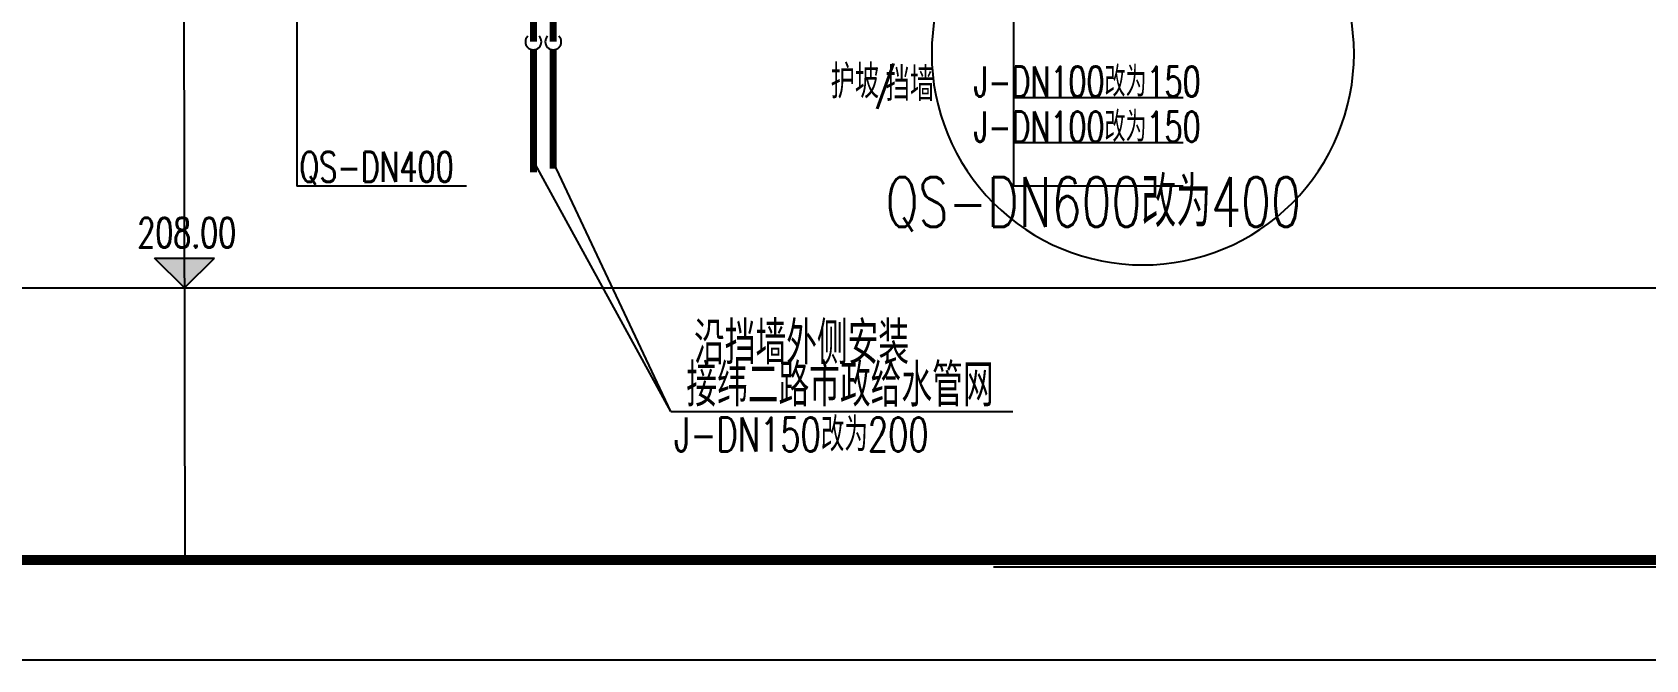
# Model space of a CAD drawing. Header units: metres. Extents: x 497246 to 997717, y 2998582 to 5998198.
# Drawn here: x 499202.2 to 499283.1, y 2998867.7 to 2998899.1 of the extents above; entities that cross this region are included whole.
import ezdxf
from ezdxf.enums import TextEntityAlignment as Align

# ---------------------------------------------------------------- set-up
doc = ezdxf.new("R2010")
doc.units = ezdxf.units.M
doc.header["$LTSCALE"] = 1000
doc.linetypes.add('DASHDOT', pattern=[1, 0.5, -0.25, 0, -0.25])
for name, color, linetype in [('DIM_ELEV', 3, 'CONTINUOUS'), ('EQUIP_给水', 30, 'CONTINUOUS'), ('PIPE-消防', 1, 'CONTINUOUS'), ('PIPE-给水', 3, 'CONTINUOUS'), ('PUB_TEXT', 7, 'CONTINUOUS'), ('RD-中线', 1, 'DASHDOT'), ('RD-侧石线', 5, 'CONTINUOUS'), ('WELL_雨水', 4, 'CONTINUOUS'), ('z_图框', 7, 'CONTINUOUS')]:
    doc.layers.add(name, color=color, linetype=linetype)
doc.styles.add('_TCH_DIM', font='SIMPLEX', dxfattribs={"bigfont": 'GBCBIG'})
doc.styles.add('HZTXT', font='txt', dxfattribs={"width": 0.7, "bigfont": 'HZTXT'})
doc.styles.add('TG_LINETYPE', font='SIMPLEX', dxfattribs={"width": 0.8, "height": 3, "bigfont": 'HZTXT'})
doc.linetypes.add('TG_J', pattern='A,2,-0.3,["J",TG_LINETYPE,S=0.1,R=0,X=-0.23,Y=-0.15],0', length=2.3)
doc.linetypes.add('TG_QS', pattern='A,3,-0.6,["QS",TG_LINETYPE,S=0.1,R=0,X=-0.52,Y=-0.15],0', length=3.6)

msp = doc.modelspace()

# ---------------------------------------------------------------- hatches: boundary and pattern name
at = {"layer": 'DIM_ELEV'}
msp.add_hatch(color=0, dxfattribs=at).paths.add_polyline_path([(499209.836, 2998886.327), (499208.336, 2998887.827), (499211.336, 2998887.827)])

# ---------------------------------------------------------------- linework, layer by layer
at = {"layer": 'DIM_ELEV', "color": 0}
for p, q in [((499209.836, 2998886.327), (499208.336, 2998887.827)), ((499208.336, 2998887.827), (499211.336, 2998887.827)), ((499209.836, 2998886.327), (499211.336, 2998887.827))]:
    msp.add_line(p, q, dxfattribs=at)
at = {"layer": 'EQUIP_给水', "color": 6, "linetype": 'ByBlock'}
for q in [(499227.258, 2998892.84), (499228.217, 2998892.906), (499251.368, 2998880.14)]:
    msp.add_line((499234.227, 2998880.14), q, dxfattribs=at)
at = {"layer": 'PIPE-消防', "color": 70, "linetype": 'ByBlock'}
for p, q in [((499251.404, 2998913.212), (499251.404, 2998891.433)), ((499215.465, 2998906.657), (499215.465, 2998891.433))]:
    msp.add_line(p, q, dxfattribs=at)
at = {"layer": 'PIPE-给水', "color": 70, "linetype": 'ByBlock'}
for p, q in [((499259.917, 2998895.856), (499251.404, 2998895.856)), ((499259.917, 2998893.596), (499251.404, 2998893.596)), ((499223.979, 2998891.433), (499215.465, 2998891.433)), ((499259.917, 2998891.433), (499251.404, 2998891.433))]:
    msp.add_line(p, q, dxfattribs=at)
at = {"layer": 'PIPE-给水', "color": 80, "linetype": 'TG_J', "ltscale": 0.004, "const_width": 0.35}
for points in [[(499227.333, 2998908.47), (499227.333, 2998898.667)], [(499228.333, 2998908.47), (499228.333, 2998898.667)], [(499227.333, 2998898.267), (499227.333, 2998892.127)], [(499228.333, 2998898.293), (499228.333, 2998892.301)]]:
    msp.add_lwpolyline(points, dxfattribs=at)
at = {"layer": 'PIPE-给水', "color": 80, "linetype": 'TG_J'}
for centre in [(499227.333, 2998898.667), (499228.333, 2998898.667)]:
    msp.add_arc(centre, 0.4, 135, 45, dxfattribs=at)
at = {"layer": 'RD-中线', "color": 6, "linetype": 'DASHDOT', "ltscale": 80}
for p, q in [((499209.346, 2999162.633), (499209.863, 2998872.692)), ((499209.346, 2999162.633), (499209.863, 2998872.692)), ((499171.091, 2998886.333), (499702.383, 2998886.333))]:
    msp.add_line(p, q, dxfattribs=at)
at = {"layer": 'RD-侧石线', "color": 5, "ltscale": 0.1}
msp.add_lwpolyline([(499702.383, 2998875.83), (499325.404, 2998875.833), (499300.409, 2998872.333), (499250.4, 2998872.333)], dxfattribs=at)
at = {"layer": 'WELL_雨水', "color": 6, "ltscale": 10}
msp.add_lwpolyline([(499268.485, 2998898.067, 0.414214), (499257.895, 2998908.657, 0.414214), (499247.306, 2998898.067, 0.414214), (499257.895, 2998887.478, 0.414214)], format="xyb", close=True, dxfattribs=at)
at = {"layer": 'z_图框'}
msp.add_lwpolyline([(499152.664, 2998867.692), (499747.164, 2998867.692), (499747.164, 2999288.192), (499152.664, 2999288.192)], close=True, dxfattribs=at)
at = {"layer": 'z_图框', "const_width": 0.5}
msp.add_lwpolyline([(499165.164, 2998872.692), (499742.164, 2998872.692), (499742.164, 2999283.192), (499165.164, 2999283.192)], close=True, dxfattribs=at)

# ---------------------------------------------------------------- texts
at = {"layer": 'EQUIP_给水', "color": 6, "linetype": 'ByBlock', "style": '_TCH_DIM'}
for s, p in [('沿挡墙外侧安装', (499235.392, 2998882.499, -1.961)), ('接纬二路市政给水管网', (499235.004, 2998880.383, -23.526))]:
    msp.add_text(s, height=2.1395, rotation=0, dxfattribs=at).set_placement(p)
at = {"layer": 'PIPE-给水', "color": 1, "linetype": 'TG_J', "ltscale": 800, "style": 'HZTXT', "width": 0.7}
for p in [(499255.104, 2998896.744), (499255.104, 2998894.485)]:
    msp.add_text('J-DN100改为150', height=1.508, dxfattribs=at).set_placement(p, align=Align.MIDDLE)
at = {"layer": 'PIPE-给水', "color": 1, "linetype": 'TG_QS', "ltscale": 0.5, "style": 'HZTXT', "width": 0.7}
for s, height, p in [('QS-DN400', 1.508, (499219.47, 2998892.321)), ('QS-DN600改为400', 2.5, (499255.408, 2998890.647))]:
    msp.add_text(s, height=height, dxfattribs=at).set_placement(p, align=Align.MIDDLE)
at = {"layer": 'PIPE-给水', "color": 1, "style": 'HZTXT', "width": 0.7}
msp.add_text('J-DN150改为200', height=1.69, rotation=0, dxfattribs=at).set_placement((499240.772, 2998879.064), align=Align.MIDDLE)
at = {"layer": 'PUB_TEXT', "style": '_TCH_DIM'}
for s, p in [('护坡', (499242.239, 2998895.825)), ('挡墙', (499245.001, 2998895.692))]:
    msp.add_text(s, height=1.6879, dxfattribs=at).set_placement(p)
at = {"layer": 'PUB_TEXT', "style": '_TCH_DIM', "width": 0.705882}
msp.add_text('/', height=1.488, dxfattribs=at).set_placement((499244.491, 2998895.798))
at = {"layer": 'PUB_TEXT', "color": 0, "style": '_TCH_DIM', "width": 0.705882}
msp.add_text('208.00', height=1.4875, dxfattribs=at).set_placement((499207.476, 2998888.352))

doc.saveas('drawing.dxf')
